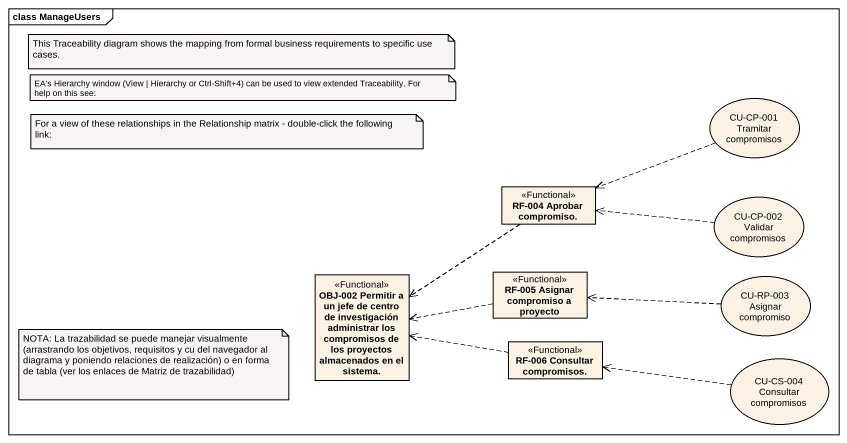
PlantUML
@startuml
mainframe class ManageUsers
allowmixing
hide circle
hide empty members
usecase "CU-CP-001 Tramitar compromisos" as CU_CP_001_Tramitar
class "RF-004 Aprobar compromiso." as RF_004_Aprobar_compromiso <<Functional>>
usecase "CU-CP-002 Validar compromisos" as CU_CP_002_Validar
class "OBJ-002 Permitir a un jefe de centro de investigación administrar los compromisos de los proyectos almacenados en el sistema." as OBJ_002_Permitir_a_un_jefe <<Functional>>
class "RF-005 Asignar compromiso a proyecto" as RF_005_Asignar_compromiso_a <<Functional>>
usecase "CU-RP-003 Asignar compromiso" as CU_RP_003_Asignar_compromiso
class "RF-006 Consultar compromisos." as RF_006_Consultar_compromisos <<Functional>>
usecase "CU-CS-004 Consultar compromisos" as CU_CS_004_Consultar
CU_CP_001_Tramitar .left.> RF_004_Aprobar_compromiso
RF_004_Aprobar_compromiso ..> OBJ_002_Permitir_a_un_jefe
CU_CP_002_Validar .left.> RF_004_Aprobar_compromiso
RF_005_Asignar_compromiso_a .left.> OBJ_002_Permitir_a_un_jefe
CU_RP_003_Asignar_compromiso .left.> RF_005_Asignar_compromiso_a
RF_006_Consultar_compromisos .left.> OBJ_002_Permitir_a_un_jefe
CU_CS_004_Consultar .left.> RF_006_Consultar_compromisos
note as N1
  This Traceability diagram shows the mapping from formal business requirements to specific use cases.
end note
note as N2
  EA's Hierarchy window (View | Hierarchy or Ctrl-Shift+4) can be used to view extended Traceability. For help on this see:
end note
note as N3
  For a view of these relationships in the Relationship matrix - double-click the following link:
end note
note as N4
  NOTA: La trazabilidad se puede manejar visualmente (arrastrando los objetivos, requisitos y cu del navegador al diagrama y poniendo relaciones de realización) o en forma de tabla (ver los enlaces de Matriz de trazabilidad)
end note
@enduml
